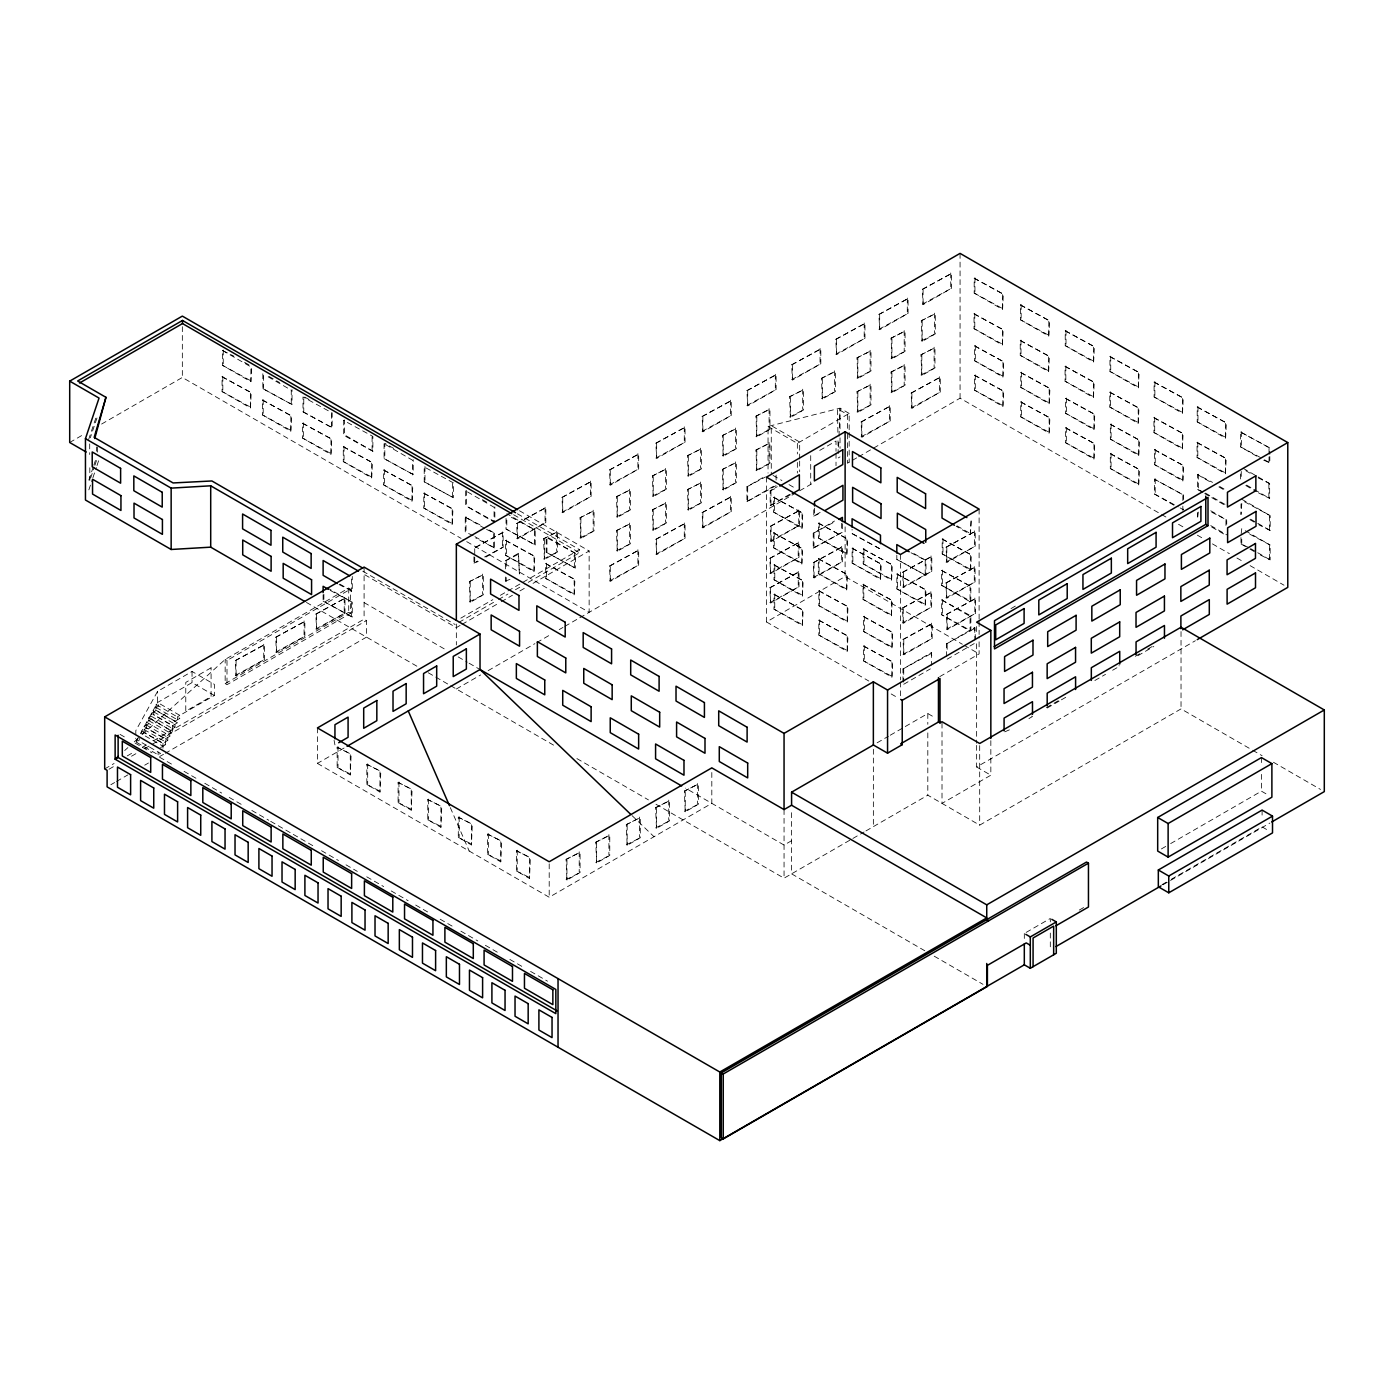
<?xml version="1.0" encoding="UTF-8"?>
<svg xmlns="http://www.w3.org/2000/svg" width="1394" height="1394" viewBox="0 0 1394 1394"><rect width="100%" height="100%" fill="white"/><g stroke="black" fill="none" stroke-linecap="round" stroke-linejoin="round"><path stroke-width="0.75" stroke-dasharray="5 3.75" d="M838.63 447.108L838.927 438.465M839.014 436.287L840.024 408.163L768.042 426.442L768.042 473.089M88.624 439.563L96.256 416.789L97.336 416.911L90.331 437.786M93.206 467.077L88.763 480.355L89.826 480.477L94.287 467.182M93.834 465.178L96.378 457.581M94.914 465.282L97.458 457.702M88.85 489.869L92.248 479.728M92.928 477.689L96.325 467.548M97.005 465.526L99.044 459.428M172.629 725.594L172.629 731.623L151.336 719.321L151.336 713.292L172.629 725.594L177.456 722.806L177.456 716.777L214.362 695.467L214.362 684.367L192.041 671.472L157.557 691.389L135.81 730.665L135.81 736.293M124.693 750.53L127.882 747.637M134.26 741.852L140.637 736.067M142.24 734.621L225.166 659.432L348.727 588.094L350.556 589.139L350.556 613.36L226.995 684.698L225.166 683.635L225.166 659.432L226.995 660.477L350.556 589.139M251.652 368.539L250.885 381.695L222.482 365.298L222.482 350.469L233.896 356.167M69.7 442.49L82.838 434.893M101.605 424.055L182.335 377.46L461.083 538.38M222.482 365.298L251.652 381.259M222.064 376.728L251.234 392.672L250.467 407.972L222.064 391.557L222.064 376.728L251.234 392.672M222.064 391.557L251.234 407.518M262.839 373.766L262.839 388.612L292.026 404.556L292.026 389.728M262.421 400.026L291.607 415.987L290.823 431.269L262.421 414.872L262.421 400.026L291.607 415.987M262.421 414.872L291.607 430.816M262.839 388.612L292.026 404.556M302.986 411.788L332.173 427.731L332.173 412.903L302.986 396.942L302.986 411.788L332.173 427.731M302.568 423.218L331.755 439.162L330.97 454.444L302.568 438.047L302.568 423.218L331.755 439.162M302.568 438.047L331.755 454.008M343.691 420.448L344.457 419.995L344.457 434.841L372.878 451.238L372.878 436.409L343.691 420.448L343.691 435.294L372.878 451.238M343.272 446.707L372.442 462.669L371.675 477.95L343.272 461.553L343.272 446.707L372.442 462.669M343.272 461.553L372.442 477.497M384.064 443.762L384.064 458.591L413.234 474.552L413.234 459.706M383.646 470.022L412.816 485.966L412.049 501.248L383.646 484.851L383.646 470.022L412.816 485.966M383.646 484.851L412.816 500.812M384.064 458.591L413.234 474.552M453.381 482.882L424.212 466.938L424.212 481.766L453.381 497.728L453.381 485.007M423.793 493.197L452.963 509.141L452.196 524.423L423.793 508.026L423.793 493.197L452.963 509.141M423.793 508.026L452.963 523.987M424.212 481.766L453.381 497.728M465.666 490.862L465.666 505.708L494.853 521.652L494.853 506.824M473.124 535.627L465.248 531.968L465.248 517.139L481.993 525.904M323.112 594.768L323.112 601.128L352.281 617.089L352.281 602.243L325.656 586.874M214.362 695.467L192.041 682.59L157.557 702.506L135.81 741.939L135.81 738.175M177.456 722.806L156.163 710.504L156.163 704.493L158.567 703.099L158.567 706.113L153.741 708.901L153.741 714.913L175.034 727.215L175.034 721.186L153.741 708.901M339.073 584.556L352.281 591.283L352.281 576.436M235.307 660.634L264.477 644.673L264.477 659.519L236.074 675.916L235.307 660.634L264.477 644.673M275.663 637.319L304.85 621.375L304.85 636.204L276.448 652.601L275.663 637.319L304.85 621.375M315.811 614.144L344.98 598.2L344.98 613.029L316.577 629.426L315.811 614.144L344.98 598.2M151.336 713.292L156.163 710.504M144.087 726.518L165.381 738.82L165.381 744.832L144.087 732.547L144.087 726.518L148.914 723.73L148.914 717.701L153.741 714.913M330.204 590.394L352.281 602.243M172.629 731.623L167.785 734.411L167.785 740.423L146.492 728.138L146.492 722.109L151.336 719.321M235.307 675.463L264.477 659.519M275.663 652.165L304.85 636.204M315.811 628.99L344.98 613.029M144.087 732.547L141.665 733.941L141.665 730.926L146.492 728.138M225.166 683.635L348.727 612.297L350.556 613.36M486.558 529.424L494.417 533.083L494.417 547.929L475.894 538.119M323.112 601.128L352.281 617.089M506.039 518.411L506.039 529.006L535.209 544.967L535.209 530.121L506.806 513.724M136.839 742.532L158.132 754.816L160.554 753.422L136.839 739.744L136.839 742.532L139.261 741.138L139.261 738.35M503.129 532.299L473.96 548.26L503.129 532.299L503.129 547.145L485.373 557.391M516.651 523.604L545.821 507.66L545.821 522.489L517.418 538.903L516.651 523.604L545.821 507.66M561.974 497.449L591.143 481.488L591.143 496.334L562.74 512.731L561.974 497.449L591.143 481.488M609.492 470.005L638.679 454.061L638.679 468.889L610.276 485.286L609.492 470.005L638.679 454.061M655.877 443.24L685.046 427.278L685.046 442.125L656.644 458.521L655.877 443.24L685.046 427.278M702.088 416.545L731.258 400.601L731.258 415.429L702.855 431.844L702.088 416.545L731.258 400.601M746.923 390.668L776.092 374.707L776.092 389.553L747.689 405.95L746.923 390.668L776.092 374.707M791.653 364.845L820.822 348.883L820.822 363.729L792.419 380.126L791.653 364.845L820.822 348.883M835.79 339.352L864.96 323.408L864.96 338.237L836.557 354.634L835.79 339.352L864.96 323.408M878.9 314.469L908.069 298.525L908.069 313.354L879.666 329.751L878.9 314.469L908.069 298.525M922.323 289.394L951.492 273.451L951.492 288.279L923.089 304.676L922.323 289.394L951.492 273.451M175.034 721.186L179.861 718.398L179.861 715.383L157.557 702.506L157.557 691.389M148.914 717.701L170.207 730.003L175.034 727.215M104.689 768.93L114.081 763.494M127.255 755.896L134.765 751.558M142.293 747.219L146.039 745.041M153.567 740.702L364.095 619.163L366.5 620.557L366.5 637.128L165.381 753.248M108.993 769.227L114.622 765.968M131.541 756.21L137.187 752.952M144.697 748.613L150.343 745.354M152.225 744.274L366.5 620.557M505.621 540.436L534.791 556.398L534.024 571.679L505.621 555.282L505.621 540.436L534.791 556.398M165.381 738.82L170.207 736.015L170.207 730.003M473.96 556.746L473.96 563.089L477.515 561.05M484.607 556.955L503.129 547.145M516.651 538.45L545.821 522.489M561.974 512.278L591.143 496.334M609.492 484.851L638.679 468.889M655.877 458.068L685.046 442.125M702.088 431.391L731.258 415.429M746.923 405.497L776.092 389.553M791.653 379.673L820.822 363.729M835.79 354.198L864.96 338.237M878.9 329.298L908.069 313.354M922.323 304.24L951.492 288.279M141.665 730.926L162.959 743.211L167.785 740.423M473.96 563.089L478.281 561.486M511.354 517.244L535.209 530.121M160.554 747.62L165.381 744.832M974.179 278.208L1003.349 294.169L1002.582 309.451L974.179 293.054L974.179 278.208L1003.349 294.169M505.621 555.282L534.791 571.226M110.858 784.717L114.622 782.539M116.504 781.459L127.778 774.942M144.697 765.184L148.461 763.006M159.735 756.489L163.499 754.328M469.342 581.664L483.352 574.589L483.352 594.768L470.214 602.365L469.342 581.664L483.352 574.589M505.36 568.944L505.36 560.858L518.498 553.279L519.37 573.979L518.498 553.279M543.555 538.816L557.565 531.724L557.565 551.919L544.427 559.499L543.555 538.816L557.565 531.724M580.026 517.766L594.036 510.674L594.036 530.87L580.897 538.45L580.026 517.766L594.036 510.674M616.427 496.734L630.437 489.66L630.437 509.856L617.298 517.435L616.427 496.734L630.437 489.66M652.357 475.999L666.367 468.907L666.367 489.102L653.228 496.7L652.357 475.999L666.367 468.907M687.451 455.733L701.461 448.659L701.461 468.837L688.322 476.434L687.451 455.733L701.461 448.659M722.336 435.59L736.346 428.516L736.346 448.711L723.207 456.291L722.336 435.59L736.346 428.516M755.949 416.196L769.958 409.104L769.958 429.3L756.82 436.88L755.949 416.196L769.958 409.104M789.544 396.785L803.554 389.71L803.554 409.906L790.415 417.486L789.544 396.785L803.554 389.71M821.467 378.366L835.476 371.274L835.476 391.47L822.338 399.05L821.467 378.366L835.476 371.274M856.979 357.857L870.989 350.783L870.989 370.961L857.85 378.558L856.979 357.857L870.989 350.783M891.062 338.184L905.072 331.092L905.072 351.288L891.933 358.868L891.062 338.184L905.072 331.092M921.295 320.725L935.304 313.65L935.304 333.846L922.166 341.425L921.295 320.725L935.304 313.65M505.36 560.858L519.37 553.784M506.039 529.006L535.209 544.967M974.179 293.054L1003.349 308.998M575.356 553.313L546.187 537.352L546.187 552.198L575.356 568.142L575.356 553.313L546.953 536.917L546.953 551.745M469.342 601.859L483.352 594.768M505.36 577.011L505.36 581.054L509.124 578.893M543.555 559.011L557.565 551.919M580.026 537.945L594.036 530.87M616.427 516.93L630.437 509.856M652.357 496.194L666.367 489.102M687.451 475.929L701.461 468.837M722.336 455.786L736.346 448.711M755.949 436.374L769.958 429.3M789.544 416.98L803.554 409.906M821.467 398.545L835.476 391.47M856.979 378.053L870.989 370.961M891.062 358.38L905.072 351.288M921.295 340.92L935.304 333.846M505.36 581.054L509.995 579.399M974.023 313.807L1003.192 329.751L1002.425 345.032L974.023 328.635L974.023 313.807L1003.192 329.751M545.768 563.612L574.938 579.573L574.171 594.855L545.768 578.458L545.768 563.612L574.938 579.573M460.804 618.152L492.831 599.664M500.359 595.308L521.095 583.354M522.977 582.256L579.486 549.637L579.486 552.756L524.858 584.295M616.427 530.626L630.437 523.534L630.437 543.73L617.298 551.31L616.427 530.626L630.437 523.534M652.357 509.873L666.367 502.798L666.367 522.977L653.228 530.574L652.357 509.873L666.367 502.798M687.451 489.625L701.461 482.533L701.461 502.729L688.322 510.309L687.451 489.625L701.461 482.533M722.336 469.482L736.346 462.39L736.346 482.585L723.207 490.165L722.336 469.482L736.346 462.39M755.949 450.07L769.958 442.978L769.958 463.174L756.82 470.754L755.949 450.07L769.958 442.978M856.979 391.731L870.989 384.657L870.989 404.852L857.85 412.432L856.979 391.731L870.989 384.657M891.045 372.076L905.054 364.984L905.054 385.18L891.916 392.76L891.045 372.076L905.054 364.984M920.964 354.808L934.973 347.716L934.973 367.911L921.835 375.491L920.964 354.808L934.973 347.716M458.922 622.369L496.595 600.605M498.477 599.525L507.904 594.088M515.432 589.732L522.977 585.375M460.09 625.47L456.343 627.631L364.095 574.363M461.972 624.39L499.366 602.8M501.248 601.72L512.469 595.238M519.945 590.917L525.555 587.676M533.031 583.372L589.139 550.978L589.139 612.332L462.965 539.478M974.023 328.635L1003.192 344.597M545.768 578.458L574.938 594.402M1020.391 304.903L1049.56 320.847L1048.793 336.128L1020.391 319.731L1020.391 304.903L1049.56 320.847M546.187 552.198L575.356 568.142M768.042 426.442L797.351 443.362L849.173 413.443L849.173 430.397M616.427 550.804L630.437 543.73M652.357 530.068L666.367 522.977M687.451 509.803L701.461 502.729M722.336 489.677L736.346 482.585M755.949 470.266L769.958 463.174M856.979 411.927L870.989 404.852M891.045 392.254L905.054 385.18M920.964 374.986L934.973 367.911M974.563 345.869L1003.732 361.813L1002.966 377.094L974.563 360.697L974.563 345.869L1003.732 361.813M1020.391 319.731L1049.56 335.693M609.492 566.121L638.679 550.177L638.679 565.006L610.276 581.403L609.492 566.121L638.679 550.177M655.877 539.356L685.046 523.395L685.046 538.241L656.644 554.638L655.877 539.356L685.046 523.395M702.088 512.678L731.258 496.717L731.258 511.563L702.855 527.96L702.088 512.678L731.258 496.717M776.092 485.67L746.923 501.613L746.923 486.785L764.679 476.539M746.923 486.785L765.445 476.975M861.074 422.016L890.243 406.055L890.243 420.901L861.841 437.298L861.074 422.016L890.243 406.055M911.118 393.125L940.288 377.164L940.288 392.01L911.885 408.407L911.118 393.125L940.288 377.164M974.563 360.697L1003.732 376.659M819.742 450.401L836.017 441.009L836.017 451.29M1020.234 340.485L1049.403 356.428L1048.636 371.71L1020.234 355.313L1020.234 340.485L1049.403 356.428M609.492 580.967L638.679 565.006M655.877 554.185L685.046 538.241M702.088 527.507L731.258 511.563M746.923 501.613L773.548 486.245M861.074 436.845L890.243 420.901M911.118 407.954L940.288 392.01M790.485 494.765L770.185 505.586L770.185 490.758L777.277 486.663M770.185 490.758L776.284 488.127M974.528 375.265L1003.697 391.226L1002.931 406.508L974.528 390.111L974.528 375.265L1003.697 391.226M337.139 747.167L351.149 754.241L350.277 774.942L337.139 767.345L337.139 747.167L351.149 754.241M838.23 457.929L840.024 456.901M773.635 497.257L802.805 513.201L802.038 528.483L773.635 512.086L773.635 497.257L802.805 513.201M1020.234 355.313L1049.403 371.274M1065.225 330.779L1094.412 346.74L1093.628 362.022L1065.225 345.625L1065.225 330.779L1094.412 346.74M317.414 727.929L317.414 763.407L345.224 747.358M770.185 505.586L789.701 494.312M456.343 689.002L480.669 674.957M488.144 670.636L534.913 643.645M536.777 642.564L551.745 633.922M559.221 629.6L562.967 627.439M564.831 626.359L577.918 618.797M579.799 617.734L795.469 493.197M799.668 490.775L814.323 482.324M856.7 457.859L847.395 463.226L847.395 433.551M858.582 456.779L871.738 449.182M873.62 448.084L960.065 398.179L1159.703 513.428M974.528 390.111L1003.697 406.055M773.635 512.086L802.805 528.047M1065.225 345.625L1094.412 361.569M337.139 767.345L351.149 774.437M1020.774 372.546L1049.943 388.49L1049.177 403.772L1020.774 387.375L1020.774 372.546L1049.943 388.49M770.342 526.34L799.511 510.396L799.511 525.224L771.109 541.621L770.342 526.34L799.511 510.396M366.831 764.295L380.823 771.37L379.97 792.071L366.831 784.491L366.831 764.295L380.823 771.37M1020.774 387.375L1049.943 403.336M773.478 532.839L802.648 548.783L801.881 564.065L773.478 547.668L773.478 532.839L802.648 548.783M1065.068 366.361L1094.238 382.322L1093.471 397.604L1065.068 381.207L1065.068 366.361L1094.238 382.322M770.342 541.186L799.511 525.224M813.765 509.751L813.765 516.111L820.857 511.999M813.765 516.111L821.641 512.452M1020.739 401.942L1049.909 417.904L1049.142 433.185L1020.739 416.789L1020.739 401.942L1049.909 417.904M773.478 547.668L802.648 563.629M818.47 523.133L847.639 539.095L846.872 554.376L818.47 537.979L818.47 523.133L847.639 539.095M1065.068 381.207L1094.238 397.151M366.831 784.491L380.823 791.565M1109.955 356.603L1139.142 372.564L1138.358 387.846L1109.955 371.449L1109.955 356.603L1139.142 372.564M769.802 558.402L798.971 542.458L798.971 557.286L770.568 573.683L769.802 558.402L798.971 542.458M842.394 523.743L842.394 532.212L813.225 548.173L813.225 533.327L834.518 521.025M813.225 533.327L835.302 521.478M1020.739 416.789L1049.909 432.732M818.47 537.979L847.639 553.923M774.018 564.901L803.188 580.845L802.421 596.144L774.018 579.73L774.018 564.901L803.188 580.845M398.092 782.417L412.101 789.492L411.23 810.193L398.092 802.596L398.092 782.417L412.101 789.492M1109.955 371.449L1139.142 387.393M1065.608 398.44L1094.778 414.384L1094.011 429.666L1065.608 413.269L1065.608 398.44L1094.778 414.384M769.802 573.248L798.971 557.286M813.225 548.173L842.394 532.212M852.082 533.588L881.252 549.55L852.082 533.588L852.082 529.354M774.018 579.73L803.188 595.691M1065.608 413.269L1094.778 429.213M818.313 558.733L847.482 574.677L846.716 589.958L818.313 573.561L818.313 558.733L847.482 574.677M398.092 802.596L412.101 809.687M769.837 587.815L799.006 571.854L799.006 586.7L770.603 603.097L769.837 587.815L799.006 571.854M813.26 562.74L842.429 546.779L842.429 561.625L814.026 578.022L813.26 562.74L842.429 546.779M1109.798 392.184L1138.968 408.146L1138.201 423.428L1109.798 407.031L1109.798 392.184L1138.968 408.146M852.117 548.208L881.287 564.152L880.52 579.434L852.117 563.037L852.117 548.208L881.287 564.152M773.984 594.314L803.153 610.258L802.386 625.54L773.984 609.143L773.984 594.314L803.153 610.258M1065.574 427.836L1094.743 443.797L1093.976 459.079L1065.574 442.682L1065.574 427.836L1094.743 443.797M818.313 573.561L847.482 589.523M427.766 799.546L441.776 806.621L440.905 827.322L427.766 819.742L427.766 799.546L441.776 806.621M769.837 602.644L799.006 586.7M813.26 577.569L842.429 561.625M863.2 548.957L892.369 564.918L891.602 580.2L863.2 563.803L863.2 548.957L892.369 564.918M1109.798 407.031L1138.968 422.974M1154.093 382.095L1183.279 398.039L1182.495 413.321L1154.093 396.924L1154.093 382.095L1183.279 398.039M852.117 563.037L881.287 578.998M773.984 609.143L803.153 625.104M1065.574 442.682L1094.743 458.626M863.2 563.803L892.369 579.747M1154.093 396.924L1183.279 412.885M818.853 590.795L848.022 606.738L847.256 622.02L818.853 605.623L818.853 590.795L848.022 606.738M766.473 477.149L766.473 621.951L845.112 576.541L962.348 644.237M1110.338 424.264L1139.508 440.208L1138.741 455.489L1110.338 439.093L1110.338 424.264L1139.508 440.208M427.766 819.742L441.776 826.816M896.812 555.178L896.812 559.412L925.982 575.373L925.982 560.527L911.781 552.338M818.853 605.623L848.022 621.585M1110.338 439.093L1139.508 455.054M458.295 817.18L472.305 824.255L471.433 844.956L458.295 837.358L458.295 817.18L472.305 824.255M863.043 584.556L892.212 600.5L891.446 615.782L863.043 599.385L863.043 584.556L892.212 600.5M942.187 539.025L971.374 554.986L970.59 570.268L942.187 553.871L942.187 539.025L971.374 554.986M1153.936 417.677L1183.105 433.621L1182.339 448.903L1153.936 432.506L1153.936 417.677L1183.105 433.621M896.847 574.032L926.017 589.976L925.25 605.275L896.847 588.86L896.847 574.032L926.017 589.976M818.818 620.191L847.988 636.152L847.221 651.434L818.818 635.037L818.818 620.191L847.988 636.152M902.615 572.324L931.802 556.363L931.802 571.209L903.399 587.606L902.615 572.324L931.802 556.363M946.056 547.25L975.225 531.288L975.225 546.134L946.822 562.531L946.056 547.25L975.225 531.288M970.433 534.494L971.2 519.213L970.433 534.494L956.232 526.305M1110.304 453.66L1139.473 469.621L1138.706 484.903L1110.304 468.506L1110.304 453.66L1139.473 469.621M911.014 552.773L925.982 560.527M863.043 599.385L892.212 615.346M942.187 553.871L971.374 569.815M1197.202 406.978L1226.371 422.94L1225.605 438.221L1197.202 421.824L1197.202 406.978L1226.371 422.94M1153.936 432.506L1183.105 448.467M458.295 837.358L472.305 844.45M896.847 588.86L926.017 604.822M818.818 635.037L847.988 650.981M902.615 587.153L931.802 571.209M946.056 562.078L975.225 546.134M1110.304 468.506L1139.473 484.45M896.812 559.412L925.982 575.373M1197.202 421.824L1226.371 437.768M941.647 570.477L970.834 586.421L970.834 601.267L941.647 585.306L941.647 570.477L970.834 586.421M863.583 616.618L892.752 632.562L891.986 647.844L863.583 631.447L863.583 616.618L892.752 632.562M487.621 834.1L501.631 841.174L500.76 861.875L487.621 854.295L487.621 834.1L501.631 841.174M1154.476 449.739L1183.663 465.683L1182.879 480.982L1154.476 464.568L1154.476 449.739L1183.663 465.683M902.458 608.08L931.645 592.136L931.645 606.965L903.225 623.379L902.458 608.08L931.645 592.136M945.881 583.023L975.068 567.062L975.068 581.908L946.665 598.305L945.881 583.023L975.068 567.062M863.583 631.447L892.752 647.408M1154.476 464.568L1183.663 480.529M1197.045 442.56L1226.215 458.521L1225.448 473.803L1197.045 457.406L1197.045 442.56L1226.215 458.521M487.621 854.295L501.631 861.37M941.682 599.925L970.869 615.869L970.869 630.715L941.682 614.754L941.682 599.925L970.085 616.322L970.085 631.151L941.682 614.754M902.458 622.926L931.645 606.965M945.881 597.852L975.068 581.908M863.548 646.014L892.718 661.976L891.951 677.257L863.548 660.861L863.548 646.014L892.718 661.976M1173.975 505.255L1154.441 493.981L1154.441 479.153L1183.611 495.097L1183.611 503.582M1256.604 456.117L1240.625 446.882L1240.625 432.053L1269.812 447.997L1269.812 454.357M1197.045 457.406L1226.215 473.35M516.372 850.706L530.382 857.78L529.511 878.481L516.372 870.901L516.372 850.706L530.382 857.78M863.548 660.861L892.718 676.804M1154.441 493.981L1178.296 506.858M902.998 639.532L932.185 623.571L932.185 638.417L903.782 654.814L902.998 639.532L932.185 623.571M946.421 614.458L975.608 598.496L975.608 613.343L947.206 629.739L946.421 614.458L975.608 598.496M1240.625 446.882L1262.703 458.748M1202.917 492.535L1197.585 489.468L1197.585 474.622L1212.553 482.376M516.372 870.901L530.382 877.976M902.998 654.361L932.185 638.417M946.421 629.286L975.608 613.343M1154.441 479.153L1183.611 495.097M1197.585 489.468L1203.684 492.099M1240.625 432.053L1269.812 447.997M566.069 859.401L580.078 852.309L580.078 872.505L566.94 880.102L566.069 859.401L580.078 852.309M595.761 842.255L609.77 835.18L609.77 855.376L596.632 862.956L595.761 842.255L609.77 835.18M626.289 824.638L640.299 817.546L640.299 837.742L627.161 845.322L626.289 824.638L640.299 817.546M655.598 807.718L669.608 800.626L669.608 820.822L656.469 828.402L655.598 807.718L669.608 800.626M684.367 791.112L698.377 784.02L698.377 804.216L685.238 811.796L684.367 791.112L698.377 784.02M902.964 681.701L902.964 668.981L931.366 652.584L932.15 659.379M946.387 656.626L946.387 643.906L974.789 627.509L975.573 640.665M902.964 668.981L932.15 653.019M946.387 643.906L975.573 627.945M1010.999 608.603L1016.627 605.344M1263.713 460.212L1269.812 462.843L1269.812 456.483M903.73 684.262L930.373 668.876M947.171 659.188L975.573 642.791M566.069 879.597L580.078 872.505M595.761 862.45L609.77 855.376M626.289 844.834L640.299 837.742M655.598 827.897L669.608 820.822M684.367 811.291L698.377 804.216M317.414 763.407L549.201 897.231L711.811 803.345L711.811 767.867M1258.224 477.881L1269.655 483.596L1269.655 498.425L1258.224 492.727M939.783 676.613L979.111 653.908L979.111 636.622M1211.752 512.225L1226.72 519.979L1226.72 524.231M1241.758 528.657L1240.974 535.47M1244.563 501.753L1270.195 515.658L1270.195 530.487L1258.765 524.789M877.122 742.81L888.379 736.293M890.261 735.213L903.399 727.633M905.281 726.535L927.812 713.536L934.904 717.631M1240.974 537.579L1240.974 543.939L1248.85 547.598M1249.86 534.233L1270.161 545.054L1270.161 559.9L1258.73 554.185M791.583 840.704L784.055 845.06L685.43 788.115M1046.406 707.577L1058.83 700.415M1135.274 656.278L1140.606 653.194M1147.715 649.099L1153.03 646.032M1009.395 729.846L1003.297 732.477M1028.929 718.572L1032.484 716.516L1031.717 716.08M1047.19 708.03L1059.614 700.851M1061.392 699.823L1066.706 696.756M1094.865 680.499L1105.529 674.347M1112.621 670.253L1119.73 666.14L1118.946 665.705M1137.835 655.703L1153.814 646.467M655.982 804.251L784.055 878.185L851.054 839.502M852.919 838.439L864.071 831.991M865.935 830.929L927.812 795.19L979.686 825.143L1181.032 708.901L1250.784 749.17M976.636 745.389L976.636 766.996L1195.372 640.717M990.838 740.632L990.838 775.203L942.013 803.397L942.013 721.726M1161.394 848.929L1168.799 844.659M1170.664 843.579L1261.448 791.165L1268.401 795.19M1026.176 932.394L1050.309 918.472L1050.309 922.636M1079.27 910.073L1084.706 906.936M1162.038 884.65L1169.444 880.363M1171.291 879.3L1262.093 826.886L1269.045 830.894M1162.91 884.807L1269.882 823.052M1264.48 459.759L1269.812 462.843M1243.012 468.21L1269.655 483.596M1245.8 470.702L1251.115 473.786M1246.567 485.095L1269.655 498.425M1245.8 485.548L1256.447 491.699M1219.663 486.471L1224.995 489.555M1241.793 499.261L1270.195 515.658M1197.585 474.622L1211.787 482.829M1218.896 486.924L1225.988 491.019M1205.461 493.11L1226.755 505.412M1250.662 519.213L1255.994 522.297M1257.754 523.308L1270.195 530.487M1204.695 493.563L1210.009 496.63M1211.787 497.658L1225.988 505.865M1249.895 519.666L1256.987 523.761M1210.741 510.762L1226.72 519.979M1245.295 530.713L1270.161 545.054M1180.073 507.886L1183.611 509.943L1183.611 505.691M1210.741 525.59L1226.72 534.826M1250.627 548.626L1255.959 551.693M1257.719 552.721L1270.161 559.9M1211.752 527.071L1225.953 535.261M1240.974 543.939L1248.083 548.051M1249.86 549.062L1256.952 553.174M1161.585 514.525L1167.231 517.784M1178.54 524.301L1184.186 527.577M1197.376 535.174L1203.022 538.45M1212.431 543.887L1229.386 553.662M1236.914 558.018L1242.577 561.277M1250.104 565.633L1283.996 585.201M849.173 413.443L840.024 408.163L840.024 429.352M956.998 525.852L971.2 534.059M1252.666 750.268L1262.093 755.705M1273.402 762.239L1320.536 789.44M773.043 475.406L781.912 480.529M789.021 484.624L794.336 487.708M941.647 585.306L970.05 601.703L970.05 586.874M964.212 645.317L979.111 653.908M766.473 621.951L868.828 681.056M891.167 693.951L898.607 698.237M976.636 766.996L990.838 775.203M519.457 510.744L589.139 550.978M517.401 513.776L579.486 549.637M513.637 514.734L579.486 552.756M244.56 362.318L249.875 365.402M268.937 376.397L279.602 382.548M309.085 399.573L303.77 396.506L303.77 411.335M393.718 448.432L384.831 443.309L384.831 458.138M482.411 499.644L487.743 502.729M222.482 350.469L250.885 366.866L250.885 381.695M268.171 376.85L291.259 390.163L291.259 405.009M385.842 444.773L412.467 460.159L412.467 474.988M467.443 491.89L494.068 507.277L494.068 522.105L465.666 505.708M489.102 530.016L494.417 533.083M465.248 517.139L484.781 528.413M474.901 536.655L494.417 547.929M362.754 571.192L455.158 624.529M339.857 584.103L352.281 591.283M364.095 602.591L446.934 650.423M458.173 656.905L467.269 662.167M469.098 663.213L480.024 669.521M924.814 950.76L791.583 873.846L791.583 809.409M934.207 956.179L982.997 984.338M306.436 602.435L418.914 667.377M428.272 672.779L433.882 676.02M435.764 677.101L448.868 684.663M450.732 685.743L556.171 746.626M576.889 758.58L648.454 799.895M334.943 744.901L334.072 740.353M156.163 704.493L179.861 718.398M156.163 707.507L177.456 719.792M153.741 711.898L175.034 724.2M151.336 716.307L172.629 728.609M148.914 720.715L170.207 733.017M146.492 722.109L170.207 736.015M146.492 725.124L167.785 737.426M144.087 729.532L165.381 741.817M145.22 735.98L162.959 746.226M120.006 734.359L127.534 738.715M135.079 743.054L152.016 752.847M159.561 757.203L172.734 764.801M184.043 771.335L197.216 778.95M204.761 783.289L221.716 793.081M229.243 797.438L242.417 805.035M251.844 810.472L268.798 820.264M270.68 821.345L291.398 833.316M293.28 834.396L313.998 846.367M321.526 850.706L338.481 860.499M346.008 864.838L357.317 871.372M366.727 876.809L383.681 886.584M391.209 890.94L408.163 900.733M415.691 905.072L428.882 912.687M440.173 919.221L453.364 926.818M460.891 931.175L477.846 940.967M485.373 945.306L498.564 952.921M509.856 959.438L523.046 967.053M530.574 971.409L547.528 981.184M632.074 815.629L654.013 836.714M450.332 807.649L469.22 851.054M837.881 432.297L837.533 408.79L847.395 414.471L847.395 431.426M837.986 440.835L838.177 453.66M1269.411 516.094L1269.411 530.94M1269.376 545.507L1269.376 560.336M1269.028 448.45L1269.028 454.81M1269.028 456.936L1269.028 463.296M1268.871 484.032L1268.871 498.878M1262.093 810.088L1262.093 818.487M1261.448 757.587L1261.448 765.986M1261.448 774.384L1261.448 791.165M1241.793 503.495L1241.009 514.543L1241.009 503.931M1241.758 539.251L1241.758 543.503M1241.409 431.6L1241.409 446.446M1241.252 471.433L1241.252 479.902M1240.468 473.995L1240.468 482.481M1225.953 520.432L1225.953 526.793M1225.605 423.375L1225.605 438.221M1225.448 458.957L1225.448 473.803M1198.352 474.187L1198.352 489.015M1198.317 512.068L1197.551 518.864L1197.551 512.504M1197.969 406.525L1197.969 421.371M1197.812 442.125L1197.812 456.953M1182.879 466.136L1182.879 480.982M1182.844 495.55L1182.844 504.018M1182.844 506.144L1182.844 510.378M1182.495 398.492L1182.495 413.321M1182.339 434.074L1182.339 448.903M1181.032 631.552L1181.032 708.901M1155.243 449.286L1155.243 464.132M1155.208 478.7L1155.208 493.528M1154.877 381.642L1154.877 396.488M1154.702 417.224L1154.702 432.07M1138.741 440.661L1138.741 455.489M1138.706 470.057L1138.706 484.903M1138.358 373L1138.358 387.846M1138.201 408.599L1138.201 423.428M1111.105 423.811L1111.105 438.64M1111.07 453.224L1111.07 468.053M1110.739 356.167L1110.739 370.996M1110.565 391.749L1110.565 406.578M1094.011 414.837L1094.011 429.666M1093.976 444.233L1093.976 459.079M1093.628 347.176L1093.628 362.022M1093.471 382.758L1093.471 397.604M1066.375 397.987L1066.375 412.816M1066.34 427.4L1066.34 442.229M1066.009 330.343L1066.009 345.172M1065.835 365.925L1065.835 380.754M1050.309 933.074L1050.309 949.819M1049.177 388.943L1049.177 403.772M1049.142 418.357L1049.142 433.185M1048.793 321.3L1048.793 336.128M1048.636 356.881L1048.636 371.71M1024.311 933.475L1024.311 941.786M1021.541 372.093L1021.541 386.94M1021.506 401.507L1021.506 416.336M1021.157 304.45L1021.157 319.296M1021 340.031L1021 354.878M1002.966 362.266L1002.966 377.094M1002.931 391.662L1002.931 406.508M1002.582 294.622L1002.582 309.451M1002.425 330.204L1002.425 345.032M979.686 745.633L979.686 825.143M979.111 509.106L979.111 619.337M979.111 621.497L979.111 634.462M976.636 626.533L976.636 635.176M976.636 643.819L976.636 743.229M975.33 345.416L975.33 360.262M975.295 374.829L975.295 389.658M974.946 277.772L974.946 292.601M974.824 598.061L974.824 612.89M974.789 313.354L974.789 328.182M974.789 627.509L974.789 640.229M974.458 530.853L974.458 545.681M974.284 566.609L974.284 581.455M970.59 555.422L970.59 570.268M960.065 253.377L960.065 398.179M950.725 272.997L950.725 287.844M947.206 614.893L947.206 629.739M947.171 644.342L947.171 650.702M946.822 547.685L946.822 562.531M946.665 583.459L946.665 598.305M942.971 538.589L942.971 553.418M942.431 570.024L942.431 584.853M942.466 599.472L942.466 614.301M939.521 376.711L939.521 391.557M934.433 313.145L934.433 333.34M934.102 347.211L934.102 367.406M931.401 623.135L931.401 637.964M931.366 652.584L931.366 665.287M931.018 555.927L931.018 570.756M930.861 591.683L930.861 606.529M927.812 713.536L927.812 724.288M927.812 732.878L927.812 795.19M925.215 560.98L925.215 575.827M925.25 590.429L925.25 605.275M923.089 289.847L923.089 304.676M922.166 321.23L922.166 341.425M921.835 355.296L921.835 375.491M911.885 393.561L911.885 408.407M907.302 298.072L907.302 312.901M904.201 330.605L904.201 350.783M904.183 364.479L904.183 384.674M903.782 639.968L903.782 654.814M903.73 669.416L903.73 682.136M903.399 572.76L903.399 587.606M903.225 608.533L903.225 623.379M900.472 554.516L900.472 679.871M900.472 682.032L900.472 697.157M897.614 573.579L897.614 588.425M891.933 338.69L891.933 358.868M891.916 372.564L891.916 392.76M891.986 633.015L891.986 647.844M891.951 662.411L891.951 677.257M891.602 565.372L891.602 580.2M891.446 600.953L891.446 615.782M889.477 405.619L889.477 420.448M880.52 564.605L880.52 579.434M879.666 314.922L879.666 329.751M873.358 749.275L873.358 826.625M870.117 350.277L870.117 370.473M870.117 384.152L870.117 404.347M864.193 322.955L864.193 337.801M864.35 616.165L864.35 631.012M864.315 645.579L864.315 660.408M863.966 548.522L863.966 563.35M863.81 584.103L863.81 598.932M861.841 422.469L861.841 437.298M857.85 358.363L857.85 378.558M857.85 392.237L857.85 412.432M852.884 547.755L852.884 562.601M849.173 432.523L849.173 462.198M847.256 607.192L847.256 622.02M847.221 636.588L847.221 651.434M846.872 539.548L846.872 554.376M846.716 575.13L846.716 589.958M845.112 526.845L845.112 576.541M841.627 523.29L841.627 531.776M841.662 546.343L841.662 561.172M840.024 437.838L840.024 448.432M836.557 339.805L836.557 354.634M836.017 453.346L836.017 465.683M834.605 370.769L834.605 390.965M822.338 378.854L822.338 399.05M820.055 348.448L820.055 363.276M819.62 590.342L819.62 605.188M819.585 619.755L819.585 634.584M819.236 522.698L819.236 537.526M819.08 558.28L819.08 573.108M814.532 508.078L814.532 516.547M813.991 533.78L813.991 548.609M814.026 563.193L814.026 578.022M810.716 455.629L810.716 484.415M802.683 389.205L802.683 409.4M802.421 581.298L802.421 596.144M802.386 610.711L802.386 625.54M802.038 513.654L802.038 528.483M801.881 549.236L801.881 564.065M799.668 458.992L799.668 442.037L771.265 425.64L771.265 474.378M799.668 461.1L799.668 471.712M798.745 509.943L798.745 524.771M798.204 542.005L798.204 556.851M798.239 571.418L798.239 586.247M797.351 443.362L797.351 453.974M797.351 462.442L797.351 473.036M792.419 365.28L792.419 380.126M790.415 397.29L790.415 417.486M784.055 809.583L784.055 878.185M776.092 475.075L776.092 483.544M775.325 374.272L775.325 389.1M774.785 564.448L774.785 579.294M774.75 593.861L774.75 608.69M774.402 496.804L774.402 511.65M774.245 532.386L774.245 547.232M771.109 526.793L771.109 541.621M770.952 491.211L770.952 506.039M770.568 558.855L770.568 573.683M770.603 588.251L770.603 603.097M769.087 408.599L769.087 428.794M769.087 442.473L769.087 462.669M756.82 416.684L756.82 436.88M756.82 450.576L756.82 470.754M747.689 391.104L747.689 405.95M747.689 487.22L747.689 502.067M735.474 428.01L735.474 448.206M735.474 461.884L735.474 482.08M730.491 400.148L730.491 414.994M730.491 496.264L730.491 511.11M723.207 436.095L723.207 456.291M723.207 469.987L723.207 490.165M702.855 416.998L702.855 431.844M702.855 513.114L702.855 527.96M700.59 448.154L700.59 468.349M700.59 482.028L700.59 502.223M697.505 783.515L697.505 803.711M688.322 456.239L688.322 476.434M688.322 490.113L688.322 510.309M685.238 791.6L685.238 811.796M684.28 426.825L684.28 441.671M684.28 522.959L684.28 537.788M668.737 800.121L668.737 820.317M665.496 468.419L665.496 488.597M665.496 502.293L665.496 522.489M656.644 443.675L656.644 458.521M656.644 539.792L656.644 554.638M656.469 808.206L656.469 828.402M653.228 476.504L653.228 496.7M653.228 510.378L653.228 530.574M639.428 817.058L639.428 837.236M637.894 453.608L637.894 468.436M637.894 549.724L637.894 564.57M629.565 489.155L629.565 509.35M629.565 523.029L629.565 543.224M627.161 825.143L627.161 845.322M617.298 497.24L617.298 517.435M617.298 531.114L617.298 551.31M610.276 470.458L610.276 485.286M610.276 566.574L610.276 581.403M608.899 834.675L608.899 854.87M596.632 842.76L596.632 862.956M593.164 510.169L593.164 530.365M590.376 481.052L590.376 495.881M580.897 518.254L580.897 538.45M579.207 851.821L579.207 871.999M574.589 553.749L574.589 568.595M574.171 580.009L574.171 594.855M566.94 859.906L566.94 880.102M562.74 497.885L562.74 512.731M556.694 531.219L556.694 551.414M549.201 863.844L549.201 897.231M546.535 563.176L546.535 578.005M545.054 507.207L545.054 522.053M544.427 539.321L544.427 559.499M534.442 530.574L534.442 545.42M534.024 556.833L534.024 571.679M529.511 858.286L529.511 878.481M517.418 524.057L517.418 538.903M517.244 850.201L517.244 870.396M506.806 520.084L506.806 528.57M506.388 539.983L506.388 554.829M506.231 561.364L506.231 569.449M506.231 577.517L506.231 581.559M502.363 531.863L502.363 546.692M500.76 841.68L500.76 861.875M493.65 533.536L493.65 548.365M488.492 833.595L488.492 853.79M482.481 574.084L482.481 594.28M474.727 548.713L474.727 555.056M474.727 557.182L474.727 563.542M471.433 824.76L471.433 844.956M470.214 582.169L470.214 602.365M466.45 490.427L466.45 505.255M466.014 516.686L466.014 531.515M459.166 816.675L459.166 836.87M456.343 624.007L456.343 645.004M452.614 483.335L452.614 498.163M452.196 509.594L452.196 524.423M440.905 807.126L440.905 827.322M428.638 799.041L428.638 819.236M424.978 466.485L424.978 481.331M424.56 492.744L424.56 507.59M412.049 486.419L412.049 501.248M411.23 789.997L411.23 810.193M398.963 781.912L398.963 802.09M384.413 469.569L384.413 484.415M379.97 771.875L379.97 792.071M372.093 436.845L372.093 451.691M371.675 463.104L371.675 477.95M367.685 763.79L367.685 783.986M364.095 567.114L364.095 619.163M351.515 579.015L351.515 591.718M351.515 602.696L351.515 617.525M350.277 754.746L350.277 774.942M348.727 588.094L348.727 612.297M344.039 446.272L344.039 461.1M344.213 597.747L344.213 612.576M338.01 746.661L338.01 766.839M331.389 413.356L331.389 428.185M330.97 439.615L330.97 454.444M323.878 594.332L323.878 600.692M316.577 614.597L316.577 629.426M304.066 620.922L304.066 635.769M303.352 422.765L303.352 437.594M290.823 416.44L290.823 431.269M276.448 637.772L276.448 652.601M263.623 375.439L263.623 388.159M263.71 644.237L263.71 659.066M263.205 399.59L263.205 414.419M250.467 393.125L250.467 407.972M236.074 661.07L236.074 675.916M226.995 660.477L226.995 684.698M223.249 350.016L223.249 364.862M222.831 376.275L222.831 391.122M192.041 671.472L192.041 682.59M182.335 326.684L182.335 377.46M162.959 743.211L162.959 749.24M158.132 752.028L158.132 754.816M97.458 447.108L97.458 455.577M96.378 446.986L96.378 451.22M89.704 443.919L89.704 454.514M89.826 467.757L89.826 480.477M211.086 667.796L185.768 682.415L185.768 711.184L211.086 696.582L211.086 667.796"/><path stroke-width="1.5" d="M515.519 512.696L182.509 320.446L77.646 380.98L105.961 397.325L94.165 437.368L173.1 482.951L211.888 480.965L362.754 568.072M94.757 438.5L105.961 397.325M304.554 601.354L210.703 547.162L171.148 549.48L85.452 500.01L85.452 438.657L99.044 398.074L69.7 381.137L69.7 442.49L86.201 452.022M118.316 756.315L115.127 759.207L555.84 1013.647L555.84 989.444L115.127 735.004L115.127 759.207L118.124 757.482L556.938 1010.842M69.7 381.137L182.335 316.107L517.575 509.646M79.528 383.019L182.509 323.565L511.755 513.654M1051.808 919.326L1056.303 921.922L1056.303 953.269L1030.305 968.272L1024.311 964.822L719.809 1140.623L107.111 786.878L107.111 770.324L104.689 768.93L104.689 716.882L364.095 567.114L480.024 634.043L480.024 669.521L630.506 814.131M456.343 620.382L456.343 544.2L960.065 253.377L1287.777 442.578L1287.777 587.379L1197.254 639.637M480.024 634.043L317.414 727.929L549.201 861.753L711.811 767.867L784.055 809.583L791.583 805.227L986.743 917.897L719.809 1072.021L104.689 716.882M845.112 431.757L766.473 477.149L900.472 554.516L979.111 509.106L845.112 431.757L845.112 522.523M779.821 486.07L799.354 474.796L799.354 489.642L792.245 493.737M338.69 742.723L348.082 737.304L348.082 717.126L334.943 724.706L334.943 738.837M347.071 746.278L480.024 669.521L681.666 785.937M825.196 510.396L842.934 500.15L842.934 485.321L814.532 501.718L814.532 505.952M838.857 519.422L842.394 517.383L842.394 521.617M456.343 544.2L784.055 733.383L873.358 681.823L887.56 690.03L990.838 630.402L990.838 738.454M1287.777 442.578L976.636 622.194L990.838 630.402M994.149 646.555L1205.775 524.371L1208.006 525.643L1208.006 497.431L994.497 620.696L994.497 648.924L1208.006 525.643M902.232 700.293L940.009 678.495L940.009 722.894L938.458 722.005L900.681 743.804L902.232 744.692L902.232 700.293L900.681 699.405M791.583 805.227L791.583 792.175L873.358 744.971L887.56 753.161L902.232 744.692M940.009 722.894L942.013 721.726L979.686 743.49L1181.032 627.248L1324.3 709.964L1324.3 791.618L1271.746 821.955M1182.67 629.809L1209.295 614.44L1209.295 599.594L1180.892 615.991L1180.892 628.711M791.583 792.175L986.743 904.845L1324.3 709.964M1157.682 817.494L1261.448 757.587L1271.886 763.616L1271.886 797.194L1168.12 857.101L1157.682 851.072L1157.682 817.494L1168.12 823.523L1271.886 763.616M1030.305 945.254L1026.245 942.902L987.405 965.345L987.405 986.429L723.259 1138.915L721.325 1137.8L721.325 1072.875L1086.518 862.05L1088.453 863.165L1088.453 907.006L1055.868 925.808M721.325 1072.875L723.259 1073.99L1088.453 863.165M1025.81 934.329L1030.305 936.925L1056.303 921.922M1158.327 869.995L1262.093 810.088L1272.513 816.117L1272.513 832.898L1168.764 892.805L1158.327 886.793L1158.327 869.995L1168.764 876.024L1272.513 816.117M1055.938 946.561L1161.028 885.887M85.452 438.657L171.148 488.127L210.703 485.809L358.485 571.122M966.878 517.61L942.03 503.269L942.03 518.098L954.454 525.277M923.978 543.346L897.353 527.977L897.353 513.149L925.755 529.546L925.755 542.266M909.236 551.763L896.812 544.584L896.812 553.069M988.677 920.754L986.743 919.639L986.743 904.845M349.737 575.861L323.112 560.493L323.112 575.321L337.313 583.528M328.426 589.366L323.112 586.299L323.112 592.659M408.25 710.957L449.478 805.68M1205.775 496.142L1205.775 524.371M1168.764 876.024L1168.764 892.805M1168.12 823.523L1168.12 857.101M1164.46 638.208L1164.46 625.488L1136.058 641.885L1136.058 654.605M1119.73 664.032L1119.73 651.312L1091.328 667.709L1091.328 680.429M1075.593 689.507L1075.593 676.787L1047.19 693.184L1047.19 705.904M1053.655 954.803L1053.655 926.121L1033.076 938.005L1033.076 966.687M1032.484 714.39L1032.484 701.687L1004.081 718.084L1004.081 730.804M1030.305 936.925L1030.305 968.272M1024.311 943.895L1024.311 964.822M986.743 963.481L986.743 986.516M938.458 677.606L938.458 722.005M887.56 690.03L887.56 753.161M880.485 543.643L880.485 535.157L852.082 518.76L852.082 527.228M873.358 681.823L873.358 744.971M784.055 733.383L784.055 809.583M723.259 1073.99L723.259 1138.915M719.809 1072.021L719.809 1140.623M558.036 978.623L558.036 1047.225M210.703 485.809L210.703 547.162M182.509 320.446L182.509 323.565M171.148 488.127L171.148 549.48M118.124 735.3L118.124 757.482M376.833 700.52L363.695 708.1L363.695 728.295L376.833 720.698L376.833 700.52M406.159 683.583L393.021 691.18L393.021 711.376L406.159 703.778L406.159 683.583M436.688 665.966L423.549 673.546L423.549 693.742L436.688 686.162L436.688 665.966M466.363 648.82L453.224 656.417L453.224 676.595L466.363 669.015L466.363 648.82M842.778 449.739L814.375 466.136L814.375 480.965L842.778 464.568L842.778 449.739M1024.102 608.568L995.699 624.965L995.699 639.794L1024.102 623.397L1024.102 608.568M1067.212 583.668L1038.809 600.065L1038.809 614.911L1067.212 598.514L1067.212 583.668M1111.349 558.192L1082.946 574.589L1082.946 589.418L1111.349 573.021L1111.349 558.192M1156.079 532.369L1127.676 548.766L1127.676 563.594L1156.079 547.197L1156.079 532.369M1200.914 506.475L1172.511 522.872L1172.511 537.718L1200.914 521.321L1200.914 506.475M1255.855 475.859L1227.452 492.256L1227.452 507.102L1255.855 490.705L1255.855 475.859M1032.989 640.212L1004.586 656.609L1004.586 671.438L1032.989 655.041L1032.989 640.212M1076.098 615.329L1047.696 631.726L1047.696 646.555L1076.098 630.158L1076.098 615.329M1120.236 589.836L1091.833 606.233L1091.833 621.079L1120.236 604.682L1120.236 589.836M1164.966 564.012L1136.563 580.409L1136.563 595.255L1164.966 578.858L1164.966 564.012M1209.8 538.136L1181.398 554.533L1181.398 569.362L1209.8 552.965L1209.8 538.136M1256.011 511.441L1227.609 527.838L1227.609 542.684L1256.011 526.287L1256.011 511.441M1032.449 672.274L1004.046 688.671L1004.046 703.517L1032.449 687.12L1032.449 672.274M1075.558 647.391L1047.155 663.788L1047.155 678.617L1075.558 662.22L1075.558 647.391M1119.696 621.898L1091.293 638.295L1091.293 653.141L1119.696 636.744L1119.696 621.898M1164.426 596.074L1136.023 612.471L1136.023 627.317L1164.426 610.921L1164.426 596.074M1209.26 570.198L1180.857 586.595L1180.857 601.424L1209.26 585.027L1209.26 570.198M1255.471 543.503L1227.069 559.918L1227.069 574.746L1255.471 558.349L1255.471 543.503M1255.506 572.917L1227.103 589.313L1227.103 604.16L1255.506 587.763L1255.506 572.917M880.869 467.948L852.466 451.551L852.466 466.38L880.869 482.794L880.869 467.948M925.599 493.772L897.196 477.375L897.196 492.204L925.599 508.618L925.599 493.772M881.025 503.722L852.623 487.325L852.623 502.154L881.025 518.551L881.025 503.722M518.986 595.534L490.583 579.137L490.583 593.966L518.986 610.363L518.986 595.534M565.197 622.212L536.795 605.815L536.795 620.644L565.197 637.041L565.197 622.212M611.583 648.977L583.18 632.58L583.18 647.426L611.583 663.823L611.583 648.977M659.101 676.421L630.698 660.024L630.698 674.853L659.101 691.25L659.101 676.421M704.423 702.593L676.02 686.197L676.02 701.025L704.423 717.422L704.423 702.593M747.114 727.232L718.712 710.835L718.712 725.682L747.114 742.078L747.114 727.232M519.561 631.36L491.158 614.963L491.158 629.792L519.561 646.189L519.561 631.36M565.772 658.038L537.37 641.641L537.37 656.469L565.772 672.884L565.772 658.038M612.158 684.82L583.755 668.423L583.755 683.252L612.158 699.649L612.158 684.82M659.676 712.247L631.273 695.85L631.273 710.696L659.676 727.093L659.676 712.247M704.998 738.419L676.595 722.022L676.595 736.851L704.998 753.248L704.998 738.419M747.689 763.058L719.287 746.661L719.287 761.507L747.689 777.904L747.689 763.058M544.758 679.993L516.355 663.596L516.355 678.425L544.758 694.839L544.758 679.993M591.126 706.775L562.723 690.378L562.723 705.207L591.126 721.604L591.126 706.775M638.644 734.202L610.241 717.805L610.241 732.652L638.644 749.048L638.644 734.202M683.984 760.375L655.581 743.978L655.581 758.806L683.984 775.203L683.984 760.375M270.994 530.4L242.591 514.003L242.591 528.849L270.994 545.246L270.994 530.4M311.141 553.575L282.738 537.178L282.738 552.024L311.141 568.421L311.141 553.575M162.227 492.291L133.824 475.894L133.824 490.723L162.227 507.12L162.227 492.291M120.616 468.367L92.213 451.97L92.213 466.798L120.616 483.195L120.616 468.367M271.116 556.415L242.713 540.018L242.713 554.847L271.116 571.244L271.116 556.415M311.576 579.765L283.174 563.368L283.174 578.196L311.576 594.593L311.576 579.765M120.947 495.637L92.544 479.24L92.544 494.068L120.947 510.465L120.947 495.637M162.418 519.526L134.016 503.129L134.016 517.958L162.418 534.355L162.418 519.526M150.709 757.552L122.306 741.155L122.306 755.984L150.709 772.381L150.709 757.552M190.856 780.727L162.453 764.33L162.453 779.159L190.856 795.556L190.856 780.727M231.212 804.024L202.81 787.627L202.81 802.474L231.212 818.87L231.212 804.024M271.133 827.147L242.73 810.75L242.73 825.596L271.133 841.993L271.133 827.147M311.263 850.34L282.86 833.943L282.86 848.772L311.263 865.169L311.263 850.34M351.637 873.637L323.234 857.24L323.234 872.086L351.637 888.483L351.637 873.637M392.794 897.231L364.392 880.834L364.392 895.68L392.794 912.077L392.794 897.231M432.942 920.406L404.539 904.009L404.539 918.855L432.942 935.252L432.942 920.406M473.298 943.721L444.895 927.324L444.895 942.152L473.298 958.549L473.298 943.721M512.487 966.512L484.084 950.098L484.084 964.944L512.487 981.341L512.487 966.512M552.86 989.81L524.458 973.413L524.458 988.241L552.86 1004.656L552.86 989.81M505.046 990.298L491.908 982.718L491.908 1002.913L505.046 1010.493L505.046 990.298M528.169 1003.645L515.031 996.065L515.031 1016.261L528.169 1023.841L528.169 1003.645M552.041 1017.428L538.903 1009.848L538.903 1030.044L552.041 1037.624L552.041 1017.428M225.044 828.942L211.905 821.362L211.905 841.558L225.044 849.138L225.044 828.942M248.167 842.307L235.028 834.71L235.028 854.905L248.167 862.485L248.167 842.307M272.039 856.073L258.901 848.493L258.901 868.689L272.039 876.268L272.039 856.073M295.162 869.438L282.024 861.841L282.024 882.036L295.162 889.616L295.162 869.438M412.485 937.169L399.346 929.589L399.346 949.767L412.485 957.364L412.485 937.169M435.608 950.516L422.469 942.936L422.469 963.132L435.608 970.712L435.608 950.516M459.48 964.299L446.341 956.72L446.341 976.898L459.48 984.495L459.48 964.299M482.603 977.647L469.464 970.067L469.464 990.263L482.603 997.843L482.603 977.647M130.618 774.646L117.479 767.048L117.479 787.244L130.618 794.824L130.618 774.646M153.741 787.993L140.602 780.396L140.602 800.592L153.741 808.189L153.741 787.993M177.613 801.777L164.475 794.179L164.475 814.375L177.613 821.955L177.613 801.777M200.736 815.124L187.598 807.527L187.598 827.722L200.736 835.32L200.736 815.124M318.041 882.855L304.903 875.275L304.903 895.471L318.041 903.051L318.041 882.855M341.164 896.203L328.026 888.623L328.026 908.818L341.164 916.398L341.164 896.203M365.036 909.986L351.898 902.406L351.898 922.601L365.036 930.181L365.036 909.986M388.159 923.333L375.021 915.753L375.021 935.949L388.159 943.529L388.159 923.333"/></g></svg>
